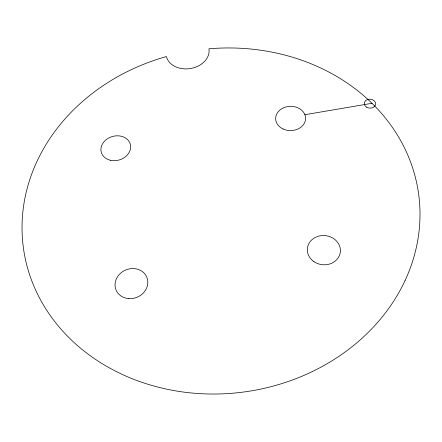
<?xml version="1.0" encoding="UTF-8"?>
<svg xmlns="http://www.w3.org/2000/svg" width="442" height="442" viewBox="0 0 442 442"><rect width="100%" height="100%" fill="white"/><g stroke="black" fill="none" stroke-linecap="round" stroke-linejoin="round"><path stroke-width="0.66" d="M304.892 114.716L372.004 103.295M366.622 107.196A5.691 4.497 4.7 0 0 375.612 104.306A5.691 4.497 4.7 0 0 367.656 99.472A5.691 4.497 4.7 0 0 366.622 107.196M283.079 128.987A14.984 12.122 -0.9 0 0 305.604 118.445A14.984 12.122 -0.9 0 0 283.184 107.992A14.984 12.122 -0.9 0 0 283.079 128.987M110.704 160.33A15.067 12.216 -15.6 0 0 130.434 144.744A15.067 12.216 -15.6 0 0 106.213 139.639A15.067 12.216 -15.6 0 0 110.704 160.33M128.257 298.571A16.663 14.768 -22.4 0 0 146.959 277.559A16.663 14.768 -22.4 0 0 119.097 274.686A16.663 14.768 -22.4 0 0 128.257 298.571M313.848 261.57A16.575 14.625 6.5 0 0 340.279 252.421A16.575 14.625 6.5 0 0 317.461 236.498A16.575 14.625 6.5 0 0 313.848 261.57M405.032 280.615A199.441 172.524 -7.7 0 0 208.939 48.802A21.647 16.592 -8.4 0 1 190.922 68.449A21.647 16.592 -8.4 0 1 166.385 56.554A199.441 172.524 -7.7 0 0 72.632 341.185A199.441 172.524 -7.7 0 0 405.032 280.615"/></g></svg>
